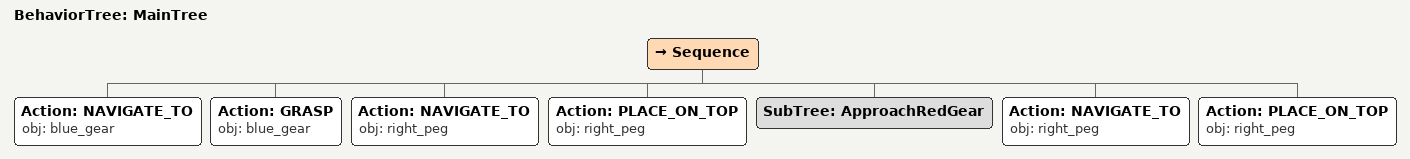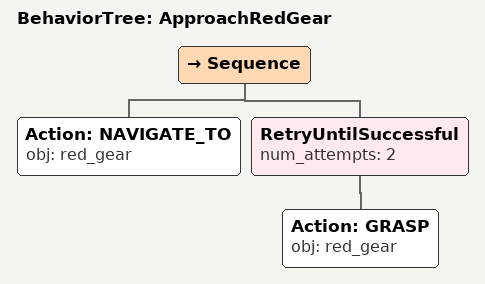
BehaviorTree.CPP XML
<root main_tree_to_execute="MainTree">
  <BehaviorTree ID="MainTree">
    <Sequence>
      <!-- Navigate to blue_gear -->
      <Action ID="NAVIGATE_TO" obj="blue_gear" />
      <!-- Grasp blue_gear -->
      <Action ID="GRASP" obj="blue_gear" />
      <!-- Navigate to right_peg -->
      <Action ID="NAVIGATE_TO" obj="right_peg" />
      <!-- Place on right_peg -->
      <Action ID="PLACE_ON_TOP" obj="right_peg" />
      <!-- Execute subtree ApproachRedGear -->
      <SubTree ID="ApproachRedGear" />
      <!-- Navigate to right_peg -->
      <Action ID="NAVIGATE_TO" obj="right_peg" />
      <!-- Place on right_peg -->
      <Action ID="PLACE_ON_TOP" obj="right_peg" />
    </Sequence>
  </BehaviorTree>
  <!-- Subtree definition ApproachRedGear -->
  <BehaviorTree ID="ApproachRedGear">
    <Sequence>
      <!-- Navigate to red_gear -->
      <Action ID="NAVIGATE_TO" obj="red_gear" />
      <!-- Retry GRASP red_gear up to 2 attempts -->
      <RetryUntilSuccessful num_attempts="2">
        <!-- Grasp red_gear -->
        <Action ID="GRASP" obj="red_gear" />
      </RetryUntilSuccessful>
    </Sequence>
  </BehaviorTree>
</root>
